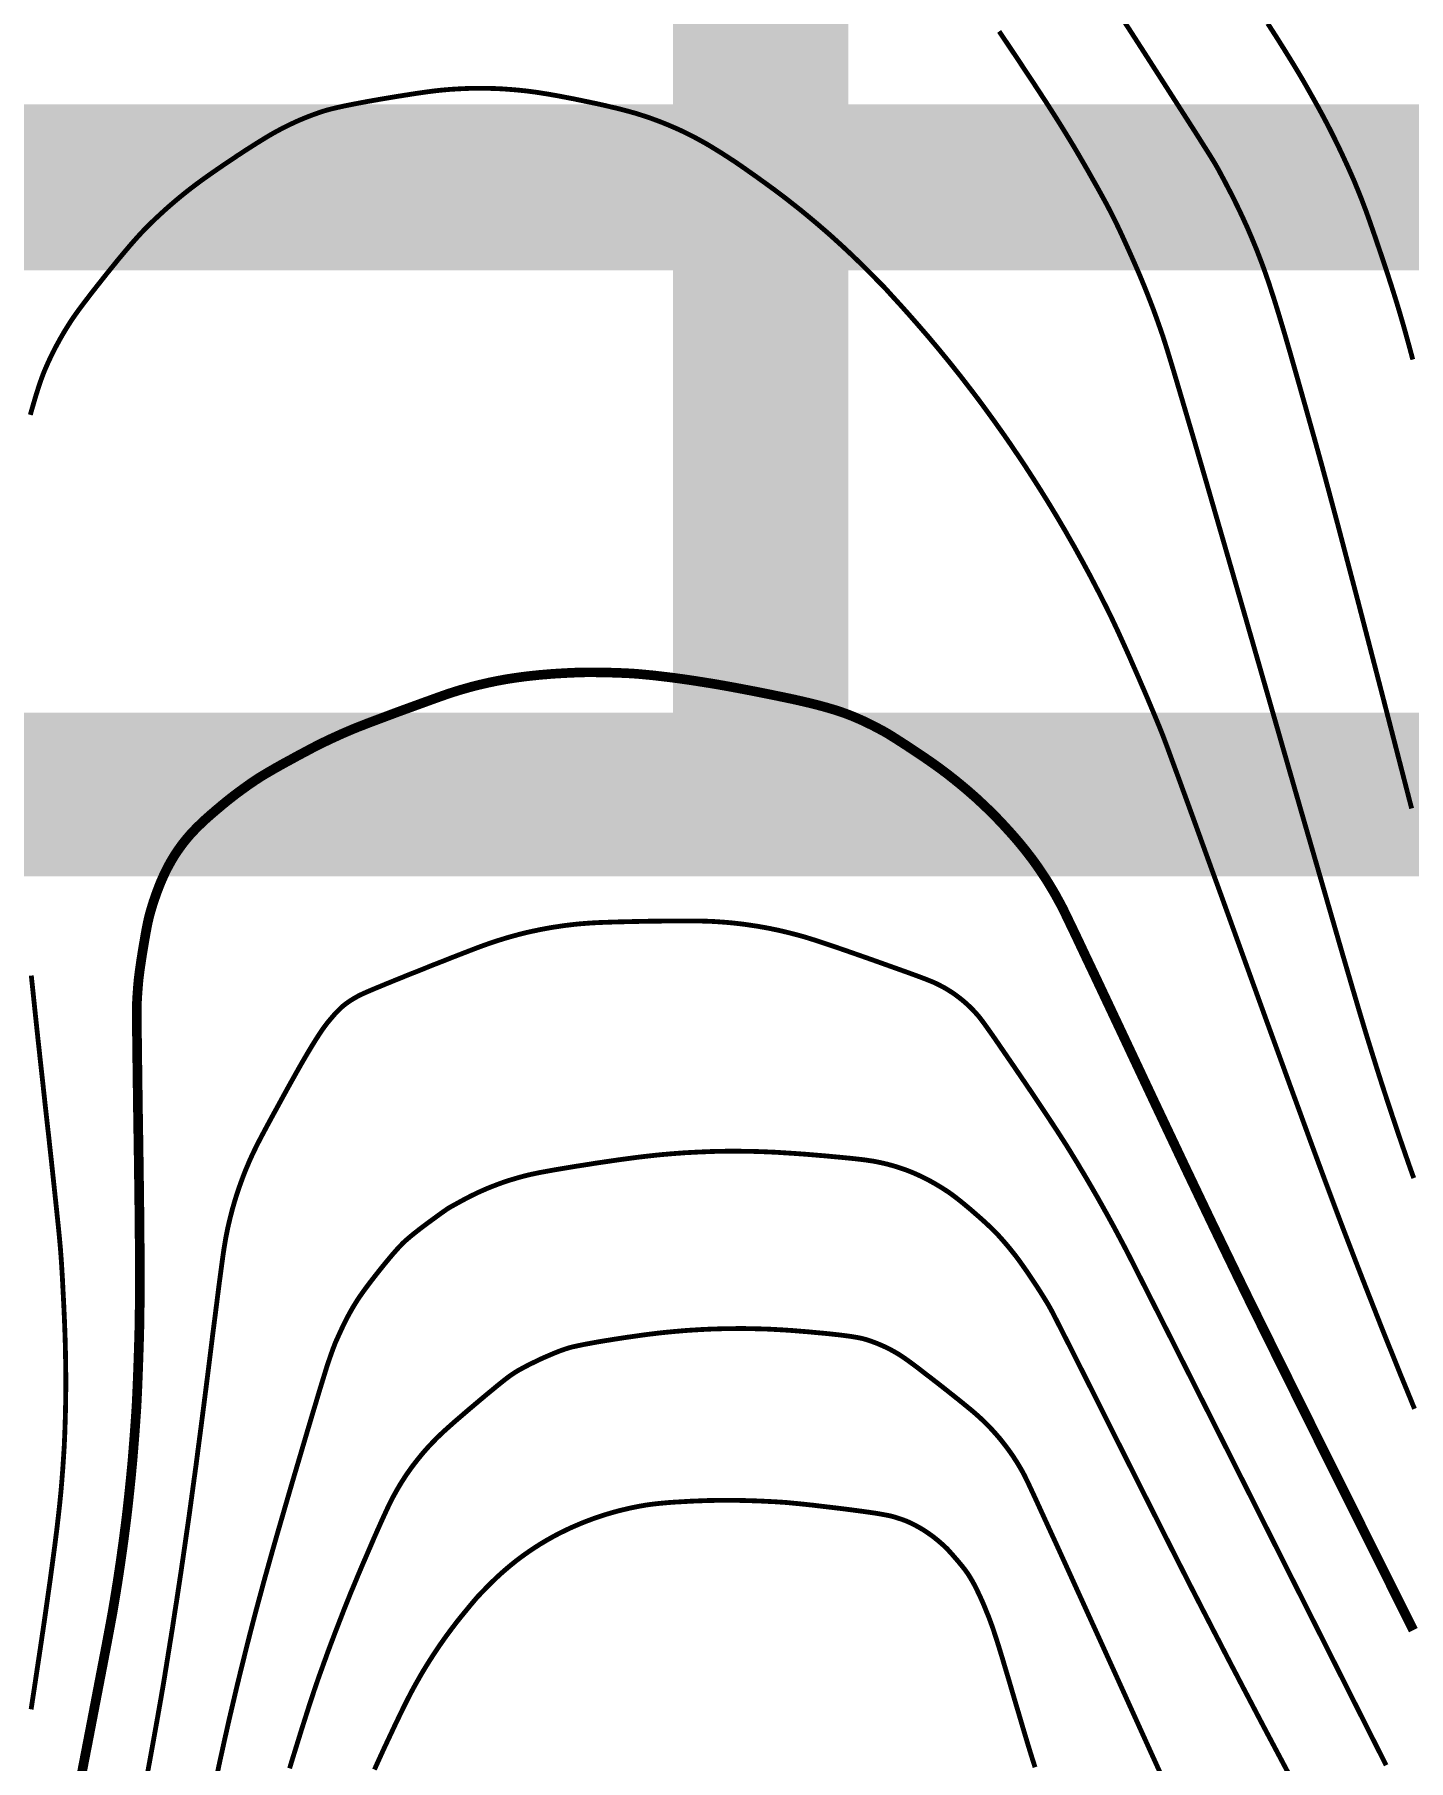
# Model space of a CAD drawing. Extents: x 36524600 to 36525730, y 2746759 to 2747713.
# Drawn here: x 36525077.43 to 36525098.81, y 2747494.51 to 2747521.36 of the extents above; entities that cross this region are included whole.
import ezdxf

# ---------------------------------------------------------------- set-up
doc = ezdxf.new("R2010")
doc.units = 0
doc.header["$LTSCALE"] = 1000
doc.header["$MEASUREMENT"] = 0
doc.layers.add('0-规划文字', color=7, linetype='Continuous')
doc.layers.add('DGX', color=251, linetype='Continuous')
doc.styles.add('黑体', font='simhei.ttf')

# ---------------------------------------------------------------- blocks, each defined once
blk = doc.blocks.new('dxt')
at = {"layer": 'DGX', "color": 253, "linetype": 'Continuous', "flags": 128}
for points, const_width in [([(36525096.615, 2747521.536), (36525096.752, 2747521.323), (36525096.876, 2747521.126), (36525096.988, 2747520.945), (36525097.088, 2747520.78), (36525097.176, 2747520.631), (36525097.255, 2747520.492), (36525097.33, 2747520.359), (36525097.401, 2747520.232), (36525097.467, 2747520.11), (36525097.529, 2747519.993), (36525097.587, 2747519.881), (36525097.64, 2747519.775), (36525097.689, 2747519.675), (36525097.735, 2747519.58), (36525097.777, 2747519.491), (36525097.815, 2747519.408), (36525097.851, 2747519.331), (36525097.883, 2747519.26), (36525097.912, 2747519.195), (36525097.938, 2747519.136), (36525097.961, 2747519.083), (36525097.982, 2747519.033), (36525098.002, 2747518.983), (36525098.023, 2747518.932), (36525098.043, 2747518.882), (36525098.063, 2747518.832), (36525098.083, 2747518.781), (36525098.102, 2747518.73), (36525098.121, 2747518.68), (36525098.143, 2747518.623), (36525098.167, 2747518.555), (36525098.196, 2747518.474), (36525098.228, 2747518.382), (36525098.264, 2747518.279), (36525098.304, 2747518.163), (36525098.347, 2747518.036), (36525098.394, 2747517.897), (36525098.442, 2747517.753), (36525098.489, 2747517.611), (36525098.534, 2747517.472), (36525098.577, 2747517.336), (36525098.619, 2747517.202), (36525098.659, 2747517.07), (36525098.697, 2747516.94), (36525098.734, 2747516.813), (36525098.773, 2747516.673), (36525098.819, 2747516.505), (36525098.872, 2747516.308)], 0.075), ([(36525094.333, 2747521.644), (36525094.539, 2747521.325), (36525094.766, 2747520.972), (36525094.989, 2747520.624), (36525095.186, 2747520.317), (36525095.356, 2747520.052), (36525095.5, 2747519.827), (36525095.616, 2747519.643), (36525095.706, 2747519.501), (36525095.769, 2747519.399), (36525095.805, 2747519.339), (36525095.829, 2747519.297), (36525095.856, 2747519.249), (36525095.884, 2747519.196), (36525095.915, 2747519.138), (36525095.949, 2747519.075), (36525095.984, 2747519.006), (36525096.023, 2747518.933), (36525096.063, 2747518.854), (36525096.104, 2747518.772), (36525096.144, 2747518.69), (36525096.184, 2747518.607), (36525096.223, 2747518.524), (36525096.261, 2747518.441), (36525096.299, 2747518.358), (36525096.335, 2747518.274), (36525096.371, 2747518.189), (36525096.406, 2747518.105), (36525096.441, 2747518.02), (36525096.474, 2747517.935), (36525096.507, 2747517.849), (36525096.539, 2747517.764), (36525096.57, 2747517.678), (36525096.6, 2747517.591), (36525096.63, 2747517.505), (36525096.659, 2747517.416), (36525096.689, 2747517.324), (36525096.72, 2747517.228), (36525096.751, 2747517.128), (36525096.783, 2747517.025), (36525096.815, 2747516.919), (36525096.848, 2747516.809), (36525096.882, 2747516.695), (36525096.919, 2747516.567), (36525096.963, 2747516.416), (36525097.013, 2747516.24), (36525097.07, 2747516.041), (36525097.133, 2747515.818), (36525097.203, 2747515.571), (36525097.279, 2747515.3), (36525097.362, 2747515.005), (36525097.457, 2747514.662), (36525097.57, 2747514.244), (36525097.702, 2747513.751), (36525097.851, 2747513.185), (36525098.02, 2747512.544), (36525098.206, 2747511.829), (36525098.411, 2747511.04), (36525098.634, 2747510.176), (36525098.854, 2747509.323)], 0.075), ([(36525098.887, 2747503.572), (36525098.818, 2747503.766), (36525098.751, 2747503.959), (36525098.684, 2747504.153), (36525098.618, 2747504.347), (36525098.553, 2747504.541), (36525098.489, 2747504.736), (36525098.425, 2747504.93), (36525098.362, 2747505.125), (36525098.3, 2747505.321), (36525098.239, 2747505.516), (36525098.178, 2747505.712), (36525098.118, 2747505.908), (36525098.041, 2747506.165), (36525097.929, 2747506.545), (36525097.782, 2747507.047), (36525097.601, 2747507.672), (36525097.385, 2747508.42), (36525097.133, 2747509.29), (36525096.847, 2747510.283), (36525096.527, 2747511.398), (36525096.207, 2747512.51), (36525095.923, 2747513.492), (36525095.676, 2747514.345), (36525095.465, 2747515.069), (36525095.29, 2747515.662), (36525095.152, 2747516.127), (36525095.05, 2747516.462), (36525094.985, 2747516.667), (36525094.936, 2747516.808), (36525094.887, 2747516.947), (36525094.836, 2747517.087), (36525094.783, 2747517.225), (36525094.729, 2747517.363), (36525094.673, 2747517.501), (36525094.616, 2747517.638), (36525094.557, 2747517.774), (36525094.499, 2747517.905), (36525094.444, 2747518.028), (36525094.392, 2747518.142), (36525094.344, 2747518.248), (36525094.299, 2747518.344), (36525094.257, 2747518.432), (36525094.218, 2747518.512), (36525094.183, 2747518.582), (36525094.146, 2747518.652), (36525094.105, 2747518.73), (36525094.058, 2747518.816), (36525094.007, 2747518.909), (36525093.95, 2747519.011), (36525093.888, 2747519.12), (36525093.822, 2747519.237), (36525093.75, 2747519.362), (36525093.675, 2747519.491), (36525093.597, 2747519.623), (36525093.517, 2747519.755), (36525093.434, 2747519.89), (36525093.349, 2747520.026), (36525093.262, 2747520.163), (36525093.173, 2747520.302), (36525093.081, 2747520.443), (36525092.99, 2747520.582), (36525092.901, 2747520.716), (36525092.816, 2747520.845), (36525092.734, 2747520.969), (36525092.655, 2747521.087), (36525092.579, 2747521.201), (36525092.506, 2747521.31), (36525092.436, 2747521.413)], 0.075), ([(36525098.899, 2747499.982), (36525098.796, 2747500.235), (36525098.692, 2747500.488), (36525098.59, 2747500.742), (36525098.488, 2747500.995), (36525098.386, 2747501.249), (36525098.286, 2747501.504), (36525098.186, 2747501.758), (36525098.086, 2747502.013), (36525097.987, 2747502.268), (36525097.889, 2747502.523), (36525097.791, 2747502.778), (36525097.694, 2747503.034), (36525097.598, 2747503.29), (36525097.502, 2747503.546), (36525097.397, 2747503.829), (36525097.273, 2747504.165), (36525097.131, 2747504.554), (36525096.969, 2747504.996), (36525096.789, 2747505.492), (36525096.589, 2747506.041), (36525096.371, 2747506.643), (36525096.134, 2747507.299), (36525095.901, 2747507.943), (36525095.694, 2747508.513), (36525095.515, 2747509.009), (36525095.362, 2747509.43), (36525095.236, 2747509.776), (36525095.136, 2747510.047), (36525095.064, 2747510.244), (36525095.018, 2747510.367), (36525094.984, 2747510.457), (36525094.944, 2747510.557), (36525094.899, 2747510.668), (36525094.849, 2747510.788), (36525094.794, 2747510.919), (36525094.734, 2747511.061), (36525094.669, 2747511.212), (36525094.599, 2747511.374), (36525094.528, 2747511.535), (36525094.462, 2747511.686), (36525094.399, 2747511.826), (36525094.34, 2747511.956), (36525094.286, 2747512.075), (36525094.235, 2747512.183), (36525094.189, 2747512.281), (36525094.146, 2747512.369), (36525094.106, 2747512.451), (36525094.065, 2747512.532), (36525094.023, 2747512.614), (36525093.982, 2747512.695), (36525093.94, 2747512.776), (36525093.898, 2747512.856), (36525093.856, 2747512.937), (36525093.813, 2747513.017), (36525093.77, 2747513.096), (36525093.727, 2747513.176), (36525093.683, 2747513.255), (36525093.639, 2747513.335), (36525093.595, 2747513.414), (36525093.55, 2747513.492), (36525093.505, 2747513.571), (36525093.46, 2747513.65), (36525093.414, 2747513.728), (36525093.368, 2747513.806), (36525093.322, 2747513.884), (36525093.275, 2747513.961), (36525093.228, 2747514.039), (36525093.181, 2747514.116), (36525093.133, 2747514.193), (36525093.085, 2747514.27), (36525093.036, 2747514.347), (36525092.988, 2747514.423), (36525092.938, 2747514.5), (36525092.889, 2747514.576), (36525092.839, 2747514.653), (36525092.788, 2747514.729), (36525092.738, 2747514.805), (36525092.686, 2747514.881), (36525092.635, 2747514.957), (36525092.583, 2747515.033), (36525092.531, 2747515.108), (36525092.479, 2747515.182), (36525092.426, 2747515.256), (36525092.374, 2747515.33), (36525092.321, 2747515.403), (36525092.268, 2747515.476), (36525092.215, 2747515.549), (36525092.162, 2747515.621), (36525092.108, 2747515.694), (36525092.054, 2747515.765), (36525091.999, 2747515.837), (36525091.944, 2747515.908), (36525091.889, 2747515.98), (36525091.834, 2747516.051), (36525091.778, 2747516.121), (36525091.722, 2747516.192), (36525091.666, 2747516.262), (36525091.609, 2747516.332), (36525091.552, 2747516.401), (36525091.495, 2747516.471), (36525091.437, 2747516.54), (36525091.379, 2747516.609), (36525091.321, 2747516.678), (36525091.262, 2747516.746), (36525091.203, 2747516.814), (36525091.144, 2747516.882), (36525091.085, 2747516.949), (36525091.025, 2747517.017), (36525090.965, 2747517.084), (36525090.905, 2747517.151), (36525090.848, 2747517.213), (36525090.798, 2747517.268), (36525090.755, 2747517.315), (36525090.719, 2747517.355), (36525090.691, 2747517.386), (36525090.669, 2747517.409), (36525090.655, 2747517.425), (36525090.648, 2747517.433), (36525090.64, 2747517.44), (36525090.626, 2747517.455), (36525090.604, 2747517.477), (36525090.575, 2747517.506), (36525090.539, 2747517.543), (36525090.496, 2747517.587), (36525090.445, 2747517.638), (36525090.387, 2747517.696), (36525090.326, 2747517.757), (36525090.264, 2747517.819), (36525090.201, 2747517.879), (36525090.138, 2747517.94), (36525090.075, 2747517.999), (36525090.011, 2747518.059), (36525089.947, 2747518.118), (36525089.883, 2747518.176), (36525089.818, 2747518.235), (36525089.753, 2747518.292), (36525089.687, 2747518.349), (36525089.621, 2747518.406), (36525089.554, 2747518.463), (36525089.488, 2747518.518), (36525089.42, 2747518.574), (36525089.353, 2747518.629), (36525089.285, 2747518.683), (36525089.216, 2747518.737), (36525089.148, 2747518.791), (36525089.079, 2747518.844), (36525089.009, 2747518.897), (36525088.94, 2747518.949), (36525088.869, 2747519), (36525088.799, 2747519.052), (36525088.73, 2747519.101), (36525088.665, 2747519.148), (36525088.604, 2747519.191), (36525088.547, 2747519.231), (36525088.494, 2747519.269), (36525088.445, 2747519.303), (36525088.399, 2747519.335), (36525088.358, 2747519.363), (36525088.318, 2747519.39), (36525088.275, 2747519.418), (36525088.231, 2747519.447), (36525088.186, 2747519.476), (36525088.138, 2747519.507), (36525088.089, 2747519.538), (36525088.038, 2747519.569), (36525087.986, 2747519.601), (36525087.932, 2747519.634), (36525087.878, 2747519.666), (36525087.823, 2747519.697), (36525087.768, 2747519.727), (36525087.713, 2747519.757), (36525087.658, 2747519.786), (36525087.602, 2747519.814), (36525087.545, 2747519.842), (36525087.489, 2747519.869), (36525087.432, 2747519.895), (36525087.375, 2747519.92), (36525087.317, 2747519.945), (36525087.259, 2747519.969), (36525087.201, 2747519.993), (36525087.143, 2747520.015), (36525087.084, 2747520.037), (36525087.025, 2747520.059), (36525086.966, 2747520.079), (36525086.906, 2747520.099), (36525086.847, 2747520.118), (36525086.787, 2747520.137), (36525086.726, 2747520.154), (36525086.666, 2747520.171), (36525086.605, 2747520.187), (36525086.543, 2747520.203), (36525086.476, 2747520.22), (36525086.405, 2747520.236), (36525086.331, 2747520.254), (36525086.252, 2747520.272), (36525086.17, 2747520.29), (36525086.084, 2747520.308), (36525085.993, 2747520.327), (36525085.902, 2747520.346), (36525085.815, 2747520.364), (36525085.73, 2747520.38), (36525085.648, 2747520.396), (36525085.569, 2747520.411), (36525085.493, 2747520.424), (36525085.421, 2747520.437), (36525085.351, 2747520.448), (36525085.283, 2747520.459), (36525085.215, 2747520.469), (36525085.146, 2747520.478), (36525085.078, 2747520.487), (36525085.009, 2747520.494), (36525084.94, 2747520.501), (36525084.872, 2747520.507), (36525084.803, 2747520.512), (36525084.734, 2747520.517), (36525084.665, 2747520.521), (36525084.596, 2747520.524), (36525084.527, 2747520.526), (36525084.458, 2747520.527), (36525084.389, 2747520.528), (36525084.32, 2747520.528), (36525084.251, 2747520.527), (36525084.182, 2747520.526), (36525084.113, 2747520.523), (36525084.044, 2747520.52), (36525083.975, 2747520.516), (36525083.906, 2747520.512), (36525083.837, 2747520.506), (36525083.769, 2747520.5), (36525083.7, 2747520.493), (36525083.626, 2747520.484), (36525083.54, 2747520.473), (36525083.442, 2747520.459), (36525083.333, 2747520.443), (36525083.212, 2747520.424), (36525083.08, 2747520.403), (36525082.937, 2747520.379), (36525082.781, 2747520.353), (36525082.627, 2747520.326), (36525082.486, 2747520.3), (36525082.359, 2747520.275), (36525082.244, 2747520.252), (36525082.144, 2747520.23), (36525082.056, 2747520.209), (36525081.982, 2747520.19), (36525081.922, 2747520.172), (36525081.868, 2747520.154), (36525081.814, 2747520.135), (36525081.761, 2747520.116), (36525081.708, 2747520.096), (36525081.655, 2747520.075), (36525081.603, 2747520.054), (36525081.55, 2747520.032), (36525081.498, 2747520.009), (36525081.447, 2747519.985), (36525081.395, 2747519.961), (36525081.345, 2747519.936), (36525081.294, 2747519.911), (36525081.244, 2747519.884), (36525081.194, 2747519.857), (36525081.144, 2747519.83), (36525081.095, 2747519.801), (36525081.044, 2747519.771), (36525080.99, 2747519.738), (36525080.933, 2747519.703), (36525080.871, 2747519.665), (36525080.807, 2747519.623), (36525080.738, 2747519.58), (36525080.667, 2747519.533), (36525080.591, 2747519.484), (36525080.516, 2747519.433), (36525080.442, 2747519.384), (36525080.37, 2747519.335), (36525080.301, 2747519.288), (36525080.233, 2747519.241), (36525080.168, 2747519.196), (36525080.105, 2747519.151), (36525080.044, 2747519.108), (36525079.984, 2747519.064), (36525079.925, 2747519.02), (36525079.866, 2747518.975), (36525079.808, 2747518.93), (36525079.75, 2747518.884), (36525079.693, 2747518.837), (36525079.636, 2747518.79), (36525079.58, 2747518.742), (36525079.524, 2747518.694), (36525079.469, 2747518.645), (36525079.414, 2747518.595), (36525079.36, 2747518.545), (36525079.306, 2747518.495), (36525079.253, 2747518.444), (36525079.2, 2747518.392), (36525079.148, 2747518.34), (36525079.094, 2747518.283), (36525079.034, 2747518.218), (36525078.968, 2747518.144), (36525078.898, 2747518.063), (36525078.822, 2747517.973), (36525078.74, 2747517.875), (36525078.654, 2747517.769), (36525078.561, 2747517.654), (36525078.471, 2747517.54), (36525078.387, 2747517.434), (36525078.311, 2747517.337), (36525078.243, 2747517.248), (36525078.182, 2747517.168), (36525078.129, 2747517.097), (36525078.084, 2747517.035), (36525078.046, 2747516.981), (36525078.012, 2747516.931), (36525077.979, 2747516.881), (36525077.947, 2747516.83), (36525077.915, 2747516.779), (36525077.884, 2747516.728), (36525077.854, 2747516.676), (36525077.824, 2747516.624), (36525077.795, 2747516.571), (36525077.766, 2747516.518), (36525077.738, 2747516.465), (36525077.711, 2747516.412), (36525077.685, 2747516.358), (36525077.659, 2747516.303), (36525077.634, 2747516.249), (36525077.61, 2747516.194), (36525077.586, 2747516.139), (36525077.562, 2747516.079), (36525077.537, 2747516.012), (36525077.511, 2747515.937), (36525077.484, 2747515.855), (36525077.455, 2747515.764), (36525077.426, 2747515.666), (36525077.395, 2747515.56), (36525077.363, 2747515.447)], 0.075), ([(36525077.378, 2747506.723), (36525077.406, 2747506.459), (36525077.437, 2747506.16), (36525077.472, 2747505.828), (36525077.512, 2747505.462), (36525077.556, 2747505.063), (36525077.603, 2747504.629), (36525077.651, 2747504.202), (36525077.693, 2747503.819), (36525077.729, 2747503.481), (36525077.76, 2747503.189), (36525077.786, 2747502.941), (36525077.807, 2747502.739), (36525077.822, 2747502.581), (36525077.832, 2747502.469), (36525077.839, 2747502.373), (36525077.847, 2747502.266), (36525077.854, 2747502.148), (36525077.862, 2747502.019), (36525077.869, 2747501.878), (36525077.877, 2747501.726), (36525077.885, 2747501.563), (36525077.893, 2747501.388), (36525077.9, 2747501.208), (36525077.906, 2747501.028), (36525077.91, 2747500.848), (36525077.913, 2747500.668), (36525077.915, 2747500.488), (36525077.915, 2747500.307), (36525077.913, 2747500.127), (36525077.91, 2747499.947), (36525077.905, 2747499.767), (36525077.899, 2747499.588), (36525077.891, 2747499.408), (36525077.88, 2747499.228), (36525077.868, 2747499.049), (36525077.854, 2747498.869), (36525077.839, 2747498.69), (36525077.821, 2747498.511), (36525077.8, 2747498.32), (36525077.775, 2747498.104), (36525077.745, 2747497.865), (36525077.71, 2747497.602), (36525077.671, 2747497.314), (36525077.627, 2747497.003), (36525077.579, 2747496.667), (36525077.526, 2747496.307), (36525077.472, 2747495.948), (36525077.422, 2747495.614), (36525077.375, 2747495.306)], 0.075), ([(36525078.15, 2747494.243), (36525078.28, 2747494.914), (36525078.389, 2747495.481), (36525078.478, 2747495.944), (36525078.547, 2747496.304), (36525078.595, 2747496.559), (36525078.623, 2747496.71), (36525078.641, 2747496.809), (36525078.658, 2747496.909), (36525078.675, 2747497.008), (36525078.691, 2747497.108), (36525078.707, 2747497.207), (36525078.723, 2747497.307), (36525078.738, 2747497.406), (36525078.753, 2747497.506), (36525078.768, 2747497.606), (36525078.782, 2747497.706), (36525078.796, 2747497.806), (36525078.81, 2747497.906), (36525078.823, 2747498.006), (36525078.836, 2747498.106), (36525078.849, 2747498.206), (36525078.861, 2747498.306), (36525078.873, 2747498.406), (36525078.884, 2747498.506), (36525078.895, 2747498.606), (36525078.906, 2747498.707), (36525078.916, 2747498.807), (36525078.927, 2747498.907), (36525078.936, 2747499.008), (36525078.946, 2747499.108), (36525078.955, 2747499.208), (36525078.963, 2747499.309), (36525078.971, 2747499.409), (36525078.979, 2747499.51), (36525078.987, 2747499.611), (36525078.994, 2747499.711), (36525079.001, 2747499.812), (36525079.008, 2747499.912), (36525079.015, 2747500.019), (36525079.021, 2747500.139), (36525079.027, 2747500.271), (36525079.033, 2747500.416), (36525079.039, 2747500.574), (36525079.045, 2747500.744), (36525079.051, 2747500.926), (36525079.057, 2747501.122), (36525079.062, 2747501.344), (36525079.065, 2747501.606), (36525079.066, 2747501.91), (36525079.066, 2747502.254), (36525079.064, 2747502.638), (36525079.06, 2747503.063), (36525079.054, 2747503.529), (36525079.047, 2747504.035), (36525079.039, 2747504.532), (36525079.033, 2747504.967), (36525079.028, 2747505.342), (36525079.024, 2747505.657), (36525079.021, 2747505.91), (36525079.02, 2747506.103), (36525079.02, 2747506.236), (36525079.022, 2747506.307), (36525079.024, 2747506.349), (36525079.026, 2747506.39), (36525079.029, 2747506.431), (36525079.032, 2747506.473), (36525079.035, 2747506.514), (36525079.038, 2747506.555), (36525079.042, 2747506.596), (36525079.045, 2747506.638), (36525079.05, 2747506.682), (36525079.056, 2747506.732), (36525079.063, 2747506.788), (36525079.072, 2747506.851), (36525079.082, 2747506.919), (36525079.093, 2747506.994), (36525079.106, 2747507.074), (36525079.12, 2747507.161), (36525079.135, 2747507.247), (36525079.148, 2747507.325), (36525079.161, 2747507.397), (36525079.173, 2747507.461), (36525079.184, 2747507.519), (36525079.195, 2747507.569), (36525079.205, 2747507.612), (36525079.213, 2747507.647), (36525079.222, 2747507.68), (36525079.231, 2747507.712), (36525079.24, 2747507.744), (36525079.25, 2747507.776), (36525079.259, 2747507.807), (36525079.269, 2747507.839), (36525079.279, 2747507.871), (36525079.29, 2747507.902), (36525079.301, 2747507.934), (36525079.312, 2747507.965), (36525079.323, 2747507.997), (36525079.334, 2747508.028), (36525079.346, 2747508.059), (36525079.358, 2747508.09), (36525079.37, 2747508.121), (36525079.382, 2747508.152), (36525079.395, 2747508.183), (36525079.408, 2747508.213), (36525079.422, 2747508.244), (36525079.435, 2747508.274), (36525079.449, 2747508.304), (36525079.463, 2747508.334), (36525079.478, 2747508.363), (36525079.493, 2747508.393), (36525079.508, 2747508.422), (36525079.524, 2747508.451), (36525079.54, 2747508.48), (36525079.556, 2747508.508), (36525079.573, 2747508.537), (36525079.59, 2747508.565), (36525079.607, 2747508.593), (36525079.625, 2747508.621), (36525079.643, 2747508.648), (36525079.662, 2747508.675), (36525079.681, 2747508.702), (36525079.7, 2747508.729), (36525079.719, 2747508.755), (36525079.739, 2747508.782), (36525079.76, 2747508.808), (36525079.78, 2747508.833), (36525079.801, 2747508.859), (36525079.823, 2747508.884), (36525079.844, 2747508.909), (36525079.866, 2747508.933), (36525079.889, 2747508.957), (36525079.911, 2747508.981), (36525079.934, 2747509.005), (36525079.957, 2747509.028), (36525079.98, 2747509.051), (36525080.003, 2747509.073), (36525080.024, 2747509.093), (36525080.045, 2747509.113), (36525080.064, 2747509.131), (36525080.083, 2747509.149), (36525080.102, 2747509.166), (36525080.119, 2747509.181), (36525080.137, 2747509.197), (36525080.157, 2747509.215), (36525080.179, 2747509.234), (36525080.204, 2747509.255), (36525080.23, 2747509.278), (36525080.259, 2747509.302), (36525080.29, 2747509.328), (36525080.323, 2747509.356), (36525080.357, 2747509.385), (36525080.392, 2747509.413), (36525080.426, 2747509.441), (36525080.461, 2747509.469), (36525080.496, 2747509.496), (36525080.532, 2747509.524), (36525080.567, 2747509.551), (36525080.603, 2747509.578), (36525080.639, 2747509.604), (36525080.675, 2747509.63), (36525080.711, 2747509.656), (36525080.747, 2747509.682), (36525080.784, 2747509.708), (36525080.821, 2747509.733), (36525080.858, 2747509.758), (36525080.895, 2747509.782), (36525080.935, 2747509.809), (36525080.983, 2747509.838), (36525081.038, 2747509.871), (36525081.1, 2747509.907), (36525081.169, 2747509.947), (36525081.245, 2747509.99), (36525081.328, 2747510.036), (36525081.419, 2747510.085), (36525081.509, 2747510.135), (36525081.594, 2747510.18), (36525081.673, 2747510.222), (36525081.746, 2747510.261), (36525081.812, 2747510.295), (36525081.873, 2747510.326), (36525081.928, 2747510.353), (36525081.977, 2747510.376), (36525082.022, 2747510.398), (36525082.068, 2747510.419), (36525082.114, 2747510.44), (36525082.16, 2747510.461), (36525082.206, 2747510.482), (36525082.253, 2747510.502), (36525082.299, 2747510.522), (36525082.345, 2747510.542), (36525082.398, 2747510.564), (36525082.464, 2747510.591), (36525082.543, 2747510.621), (36525082.634, 2747510.657), (36525082.739, 2747510.696), (36525082.856, 2747510.74), (36525082.986, 2747510.789), (36525083.129, 2747510.842), (36525083.272, 2747510.894), (36525083.401, 2747510.941), (36525083.517, 2747510.983), (36525083.619, 2747511.02), (36525083.708, 2747511.052), (36525083.784, 2747511.079), (36525083.846, 2747511.101), (36525083.894, 2747511.117), (36525083.937, 2747511.131), (36525083.979, 2747511.144), (36525084.021, 2747511.157), (36525084.063, 2747511.17), (36525084.106, 2747511.182), (36525084.148, 2747511.194), (36525084.191, 2747511.206), (36525084.234, 2747511.218), (36525084.277, 2747511.229), (36525084.32, 2747511.24), (36525084.363, 2747511.25), (36525084.406, 2747511.26), (36525084.449, 2747511.27), (36525084.492, 2747511.28), (36525084.535, 2747511.289), (36525084.579, 2747511.298), (36525084.622, 2747511.307), (36525084.666, 2747511.315), (36525084.709, 2747511.323), (36525084.753, 2747511.331), (36525084.796, 2747511.338), (36525084.84, 2747511.345), (36525084.884, 2747511.352), (36525084.927, 2747511.358), (36525084.971, 2747511.364), (36525085.015, 2747511.37), (36525085.059, 2747511.376), (36525085.103, 2747511.381), (36525085.147, 2747511.386), (36525085.191, 2747511.391), (36525085.235, 2747511.395), (36525085.28, 2747511.4), (36525085.324, 2747511.404), (36525085.368, 2747511.407), (36525085.412, 2747511.411), (36525085.457, 2747511.415), (36525085.501, 2747511.418), (36525085.545, 2747511.421), (36525085.589, 2747511.424), (36525085.634, 2747511.426), (36525085.678, 2747511.429), (36525085.722, 2747511.431), (36525085.767, 2747511.433), (36525085.811, 2747511.435), (36525085.856, 2747511.437), (36525085.9, 2747511.438), (36525085.944, 2747511.439), (36525085.989, 2747511.441), (36525086.036, 2747511.441), (36525086.089, 2747511.441), (36525086.148, 2747511.441), (36525086.213, 2747511.44), (36525086.283, 2747511.439), (36525086.36, 2747511.437), (36525086.442, 2747511.435), (36525086.53, 2747511.432), (36525086.623, 2747511.428), (36525086.722, 2747511.423), (36525086.827, 2747511.415), (36525086.937, 2747511.405), (36525087.052, 2747511.394), (36525087.172, 2747511.38), (36525087.298, 2747511.365), (36525087.43, 2747511.348), (36525087.566, 2747511.329), (36525087.707, 2747511.308), (36525087.852, 2747511.285), (36525088.002, 2747511.261), (36525088.157, 2747511.234), (36525088.316, 2747511.205), (36525088.48, 2747511.174), (36525088.648, 2747511.142), (36525088.813, 2747511.109), (36525088.965, 2747511.078), (36525089.105, 2747511.049), (36525089.233, 2747511.022), (36525089.348, 2747510.996), (36525089.451, 2747510.972), (36525089.542, 2747510.95), (36525089.62, 2747510.93), (36525089.691, 2747510.911), (36525089.759, 2747510.892), (36525089.823, 2747510.873), (36525089.884, 2747510.855), (36525089.942, 2747510.836), (36525089.996, 2747510.818), (36525090.048, 2747510.799), (36525090.096, 2747510.781), (36525090.142, 2747510.763), (36525090.188, 2747510.744), (36525090.234, 2747510.724), (36525090.28, 2747510.704), (36525090.325, 2747510.684), (36525090.37, 2747510.662), (36525090.415, 2747510.64), (36525090.46, 2747510.618), (36525090.503, 2747510.596), (36525090.543, 2747510.575), (36525090.58, 2747510.555), (36525090.614, 2747510.537), (36525090.646, 2747510.52), (36525090.674, 2747510.504), (36525090.7, 2747510.489), (36525090.722, 2747510.475), (36525090.745, 2747510.461), (36525090.771, 2747510.445), (36525090.8, 2747510.426), (36525090.833, 2747510.406), (36525090.868, 2747510.383), (36525090.907, 2747510.358), (36525090.949, 2747510.331), (36525090.994, 2747510.302), (36525091.04, 2747510.271), (36525091.086, 2747510.241), (36525091.131, 2747510.211), (36525091.177, 2747510.181), (36525091.221, 2747510.151), (36525091.266, 2747510.121), (36525091.309, 2747510.091), (36525091.353, 2747510.061), (36525091.396, 2747510.031), (36525091.439, 2747510), (36525091.481, 2747509.97), (36525091.524, 2747509.939), (36525091.566, 2747509.907), (36525091.608, 2747509.876), (36525091.65, 2747509.844), (36525091.691, 2747509.811), (36525091.732, 2747509.779), (36525091.773, 2747509.746), (36525091.814, 2747509.713), (36525091.855, 2747509.679), (36525091.895, 2747509.646), (36525091.935, 2747509.612), (36525091.975, 2747509.577), (36525092.014, 2747509.543), (36525092.054, 2747509.508), (36525092.093, 2747509.473), (36525092.131, 2747509.437), (36525092.17, 2747509.401), (36525092.208, 2747509.365), (36525092.246, 2747509.329), (36525092.284, 2747509.292), (36525092.321, 2747509.255), (36525092.359, 2747509.218), (36525092.397, 2747509.179), (36525092.436, 2747509.138), (36525092.476, 2747509.096), (36525092.516, 2747509.053), (36525092.557, 2747509.008), (36525092.599, 2747508.962), (36525092.641, 2747508.915), (36525092.683, 2747508.867), (36525092.724, 2747508.819), (36525092.764, 2747508.772), (36525092.802, 2747508.725), (36525092.84, 2747508.678), (36525092.876, 2747508.632), (36525092.911, 2747508.586), (36525092.946, 2747508.541), (36525092.979, 2747508.496), (36525093.012, 2747508.45), (36525093.044, 2747508.404), (36525093.076, 2747508.358), (36525093.107, 2747508.311), (36525093.138, 2747508.264), (36525093.169, 2747508.217), (36525093.199, 2747508.169), (36525093.228, 2747508.121), (36525093.257, 2747508.073), (36525093.286, 2747508.024), (36525093.314, 2747507.976), (36525093.341, 2747507.926), (36525093.368, 2747507.877), (36525093.395, 2747507.828), (36525093.421, 2747507.778), (36525093.462, 2747507.695), (36525093.533, 2747507.547), (36525093.635, 2747507.335), (36525093.766, 2747507.057), (36525093.929, 2747506.714), (36525094.121, 2747506.307), (36525094.344, 2747505.834), (36525094.597, 2747505.296), (36525094.858, 2747504.741), (36525095.107, 2747504.215), (36525095.342, 2747503.718), (36525095.565, 2747503.251), (36525095.774, 2747502.814), (36525095.971, 2747502.406), (36525096.154, 2747502.028), (36525096.324, 2747501.679), (36525096.502, 2747501.318), (36525096.707, 2747500.903), (36525096.94, 2747500.433), (36525097.2, 2747499.909), (36525097.487, 2747499.331), (36525097.803, 2747498.699), (36525098.145, 2747498.012), (36525098.515, 2747497.271), (36525098.881, 2747496.538)], 0.15), ([(36525098.457, 2747494.437), (36525098.02, 2747495.303), (36525097.52, 2747496.295), (36525096.956, 2747497.414), (36525096.395, 2747498.529), (36525095.902, 2747499.508), (36525095.477, 2747500.35), (36525095.121, 2747501.056), (36525094.832, 2747501.627), (36525094.612, 2747502.061), (36525094.461, 2747502.359), (36525094.377, 2747502.521), (36525094.327, 2747502.615), (36525094.277, 2747502.709), (36525094.227, 2747502.803), (36525094.176, 2747502.896), (36525094.125, 2747502.989), (36525094.073, 2747503.082), (36525094.021, 2747503.175), (36525093.969, 2747503.267), (36525093.916, 2747503.359), (36525093.863, 2747503.451), (36525093.809, 2747503.543), (36525093.755, 2747503.635), (36525093.7, 2747503.726), (36525093.646, 2747503.817), (36525093.59, 2747503.908), (36525093.535, 2747503.998), (36525093.474, 2747504.096), (36525093.403, 2747504.206), (36525093.323, 2747504.331), (36525093.232, 2747504.468), (36525093.132, 2747504.62), (36525093.022, 2747504.784), (36525092.902, 2747504.963), (36525092.772, 2747505.154), (36525092.644, 2747505.342), (36525092.529, 2747505.509), (36525092.429, 2747505.655), (36525092.343, 2747505.78), (36525092.27, 2747505.883), (36525092.211, 2747505.966), (36525092.166, 2747506.027), (36525092.135, 2747506.067), (36525092.111, 2747506.097), (36525092.086, 2747506.125), (36525092.06, 2747506.154), (36525092.034, 2747506.182), (36525092.008, 2747506.209), (36525091.981, 2747506.236), (36525091.953, 2747506.262), (36525091.925, 2747506.288), (36525091.896, 2747506.313), (36525091.867, 2747506.338), (36525091.837, 2747506.362), (36525091.807, 2747506.385), (36525091.777, 2747506.408), (36525091.746, 2747506.431), (36525091.715, 2747506.452), (36525091.683, 2747506.473), (36525091.65, 2747506.494), (36525091.618, 2747506.514), (36525091.585, 2747506.533), (36525091.551, 2747506.551), (36525091.518, 2747506.569), (36525091.484, 2747506.586), (36525091.449, 2747506.603), (36525091.414, 2747506.619), (36525091.37, 2747506.637), (36525091.305, 2747506.663), (36525091.221, 2747506.695), (36525091.118, 2747506.733), (36525090.994, 2747506.778), (36525090.851, 2747506.829), (36525090.689, 2747506.887), (36525090.507, 2747506.952), (36525090.323, 2747507.017), (36525090.154, 2747507.076), (36525090.002, 2747507.129), (36525089.865, 2747507.176), (36525089.743, 2747507.217), (36525089.638, 2747507.252), (36525089.548, 2747507.281), (36525089.474, 2747507.304), (36525089.408, 2747507.324), (36525089.341, 2747507.343), (36525089.275, 2747507.361), (36525089.208, 2747507.378), (36525089.141, 2747507.395), (36525089.074, 2747507.411), (36525089.006, 2747507.427), (36525088.938, 2747507.441), (36525088.871, 2747507.455), (36525088.803, 2747507.468), (36525088.735, 2747507.48), (36525088.667, 2747507.492), (36525088.598, 2747507.502), (36525088.53, 2747507.512), (36525088.461, 2747507.522), (36525088.393, 2747507.53), (36525088.324, 2747507.538), (36525088.255, 2747507.545), (36525088.186, 2747507.551), (36525088.117, 2747507.556), (36525088.049, 2747507.561), (36525087.979, 2747507.565), (36525087.91, 2747507.568), (36525087.841, 2747507.57), (36525087.767, 2747507.572), (36525087.682, 2747507.573), (36525087.588, 2747507.573), (36525087.483, 2747507.573), (36525087.367, 2747507.573), (36525087.242, 2747507.571), (36525087.106, 2747507.57), (36525086.96, 2747507.568), (36525086.814, 2747507.565), (36525086.679, 2747507.562), (36525086.554, 2747507.559), (36525086.439, 2747507.556), (36525086.335, 2747507.552), (36525086.241, 2747507.549), (36525086.158, 2747507.545), (36525086.085, 2747507.541), (36525086.018, 2747507.536), (36525085.95, 2747507.531), (36525085.883, 2747507.525), (36525085.815, 2747507.518), (36525085.748, 2747507.51), (36525085.681, 2747507.502), (36525085.614, 2747507.492), (36525085.547, 2747507.482), (36525085.48, 2747507.472), (36525085.413, 2747507.46), (36525085.347, 2747507.448), (36525085.28, 2747507.435), (36525085.214, 2747507.421), (36525085.148, 2747507.407), (36525085.082, 2747507.392), (36525085.016, 2747507.376), (36525084.95, 2747507.359), (36525084.885, 2747507.341), (36525084.82, 2747507.323), (36525084.755, 2747507.304), (36525084.69, 2747507.284), (36525084.625, 2747507.264), (36525084.561, 2747507.243), (36525084.497, 2747507.221), (36525084.424, 2747507.195), (36525084.334, 2747507.162), (36525084.227, 2747507.121), (36525084.103, 2747507.073), (36525083.961, 2747507.018), (36525083.802, 2747506.955), (36525083.625, 2747506.886), (36525083.432, 2747506.808), (36525083.24, 2747506.732), (36525083.07, 2747506.663), (36525082.922, 2747506.603), (36525082.794, 2747506.55), (36525082.688, 2747506.506), (36525082.604, 2747506.47), (36525082.541, 2747506.442), (36525082.499, 2747506.423), (36525082.468, 2747506.407), (36525082.438, 2747506.39), (36525082.408, 2747506.373), (36525082.378, 2747506.355), (36525082.349, 2747506.337), (36525082.32, 2747506.318), (36525082.292, 2747506.298), (36525082.264, 2747506.278), (36525082.235, 2747506.255), (36525082.204, 2747506.228), (36525082.172, 2747506.197), (36525082.137, 2747506.162), (36525082.1, 2747506.123), (36525082.062, 2747506.079), (36525082.022, 2747506.032), (36525081.979, 2747505.98), (36525081.932, 2747505.918), (36525081.878, 2747505.839), (36525081.816, 2747505.744), (36525081.747, 2747505.633), (36525081.67, 2747505.505), (36525081.586, 2747505.361), (36525081.495, 2747505.2), (36525081.396, 2747505.023), (36525081.298, 2747504.845), (36525081.21, 2747504.684), (36525081.13, 2747504.538), (36525081.06, 2747504.409), (36525080.999, 2747504.295), (36525080.947, 2747504.197), (36525080.905, 2747504.116), (36525080.872, 2747504.05), (36525080.844, 2747503.992), (36525080.816, 2747503.933), (36525080.789, 2747503.875), (36525080.763, 2747503.816), (36525080.738, 2747503.756), (36525080.713, 2747503.697), (36525080.689, 2747503.637), (36525080.666, 2747503.576), (36525080.644, 2747503.516), (36525080.622, 2747503.455), (36525080.601, 2747503.394), (36525080.58, 2747503.333), (36525080.561, 2747503.272), (36525080.542, 2747503.21), (36525080.524, 2747503.148), (36525080.506, 2747503.086), (36525080.49, 2747503.023), (36525080.474, 2747502.961), (36525080.459, 2747502.898), (36525080.444, 2747502.835), (36525080.43, 2747502.772), (36525080.418, 2747502.709), (36525080.405, 2747502.646), (36525080.394, 2747502.582), (36525080.381, 2747502.504), (36525080.365, 2747502.397), (36525080.346, 2747502.261), (36525080.324, 2747502.096), (36525080.298, 2747501.902), (36525080.27, 2747501.68), (36525080.238, 2747501.428), (36525080.202, 2747501.148), (36525080.166, 2747500.858), (36525080.131, 2747500.578), (36525080.097, 2747500.309), (36525080.064, 2747500.051), (36525080.032, 2747499.802), (36525080.001, 2747499.564), (36525079.971, 2747499.336), (36525079.943, 2747499.119), (36525079.914, 2747498.907), (36525079.885, 2747498.695), (36525079.856, 2747498.483), (36525079.827, 2747498.271), (36525079.796, 2747498.059), (36525079.766, 2747497.848), (36525079.735, 2747497.636), (36525079.704, 2747497.424), (36525079.672, 2747497.213), (36525079.64, 2747497.001), (36525079.607, 2747496.79), (36525079.575, 2747496.578), (36525079.541, 2747496.367), (36525079.507, 2747496.156), (36525079.473, 2747495.944), (36525079.439, 2747495.733), (36525079.396, 2747495.483), (36525079.338, 2747495.153), (36525079.265, 2747494.745), (36525079.176, 2747494.258)], 0.075), ([(36525096.931, 2747494.324), (36525096.792, 2747494.586), (36525096.661, 2747494.832), (36525096.539, 2747495.062), (36525096.426, 2747495.277), (36525096.322, 2747495.476), (36525096.226, 2747495.658), (36525096.135, 2747495.833), (36525096.043, 2747496.008), (36525095.952, 2747496.183), (36525095.862, 2747496.358), (36525095.771, 2747496.533), (36525095.681, 2747496.708), (36525095.59, 2747496.883), (36525095.5, 2747497.059), (36525095.401, 2747497.251), (36525095.286, 2747497.478), (36525095.154, 2747497.738), (36525095.005, 2747498.033), (36525094.839, 2747498.362), (36525094.656, 2747498.726), (36525094.456, 2747499.123), (36525094.239, 2747499.555), (36525094.027, 2747499.978), (36525093.84, 2747500.35), (36525093.679, 2747500.67), (36525093.543, 2747500.94), (36525093.432, 2747501.158), (36525093.347, 2747501.325), (36525093.288, 2747501.441), (36525093.254, 2747501.506), (36525093.231, 2747501.548), (36525093.205, 2747501.594), (36525093.175, 2747501.644), (36525093.142, 2747501.698), (36525093.105, 2747501.757), (36525093.065, 2747501.821), (36525093.021, 2747501.889), (36525092.973, 2747501.961), (36525092.925, 2747502.033), (36525092.88, 2747502.101), (36525092.836, 2747502.164), (36525092.795, 2747502.222), (36525092.757, 2747502.276), (36525092.72, 2747502.326), (36525092.686, 2747502.371), (36525092.654, 2747502.411), (36525092.624, 2747502.449), (36525092.594, 2747502.486), (36525092.564, 2747502.522), (36525092.534, 2747502.557), (36525092.505, 2747502.591), (36525092.475, 2747502.625), (36525092.446, 2747502.657), (36525092.418, 2747502.689), (36525092.387, 2747502.721), (36525092.352, 2747502.757), (36525092.312, 2747502.796), (36525092.268, 2747502.837), (36525092.22, 2747502.882), (36525092.167, 2747502.93), (36525092.109, 2747502.981), (36525092.048, 2747503.034), (36525091.986, 2747503.088), (36525091.927, 2747503.137), (36525091.872, 2747503.183), (36525091.821, 2747503.224), (36525091.773, 2747503.262), (36525091.729, 2747503.295), (36525091.689, 2747503.325), (36525091.652, 2747503.351), (36525091.617, 2747503.374), (36525091.582, 2747503.397), (36525091.546, 2747503.42), (36525091.51, 2747503.442), (36525091.474, 2747503.463), (36525091.438, 2747503.485), (36525091.402, 2747503.505), (36525091.365, 2747503.526), (36525091.328, 2747503.545), (36525091.291, 2747503.565), (36525091.254, 2747503.583), (36525091.216, 2747503.601), (36525091.178, 2747503.619), (36525091.14, 2747503.636), (36525091.102, 2747503.653), (36525091.063, 2747503.668), (36525091.024, 2747503.684), (36525090.985, 2747503.699), (36525090.946, 2747503.713), (36525090.906, 2747503.726), (36525090.867, 2747503.739), (36525090.827, 2747503.752), (36525090.787, 2747503.764), (36525090.746, 2747503.775), (36525090.706, 2747503.786), (36525090.665, 2747503.796), (36525090.625, 2747503.805), (36525090.584, 2747503.814), (36525090.543, 2747503.823), (36525090.502, 2747503.831), (36525090.461, 2747503.838), (36525090.419, 2747503.844), (36525090.374, 2747503.851), (36525090.321, 2747503.858), (36525090.26, 2747503.865), (36525090.192, 2747503.873), (36525090.116, 2747503.881), (36525090.031, 2747503.889), (36525089.94, 2747503.898), (36525089.84, 2747503.907), (36525089.737, 2747503.917), (36525089.636, 2747503.925), (36525089.535, 2747503.934), (36525089.436, 2747503.942), (36525089.338, 2747503.949), (36525089.241, 2747503.956), (36525089.145, 2747503.962), (36525089.051, 2747503.968), (36525088.957, 2747503.974), (36525088.863, 2747503.978), (36525088.769, 2747503.982), (36525088.675, 2747503.985), (36525088.581, 2747503.988), (36525088.487, 2747503.989), (36525088.393, 2747503.99), (36525088.299, 2747503.99), (36525088.205, 2747503.99), (36525088.111, 2747503.989), (36525088.017, 2747503.987), (36525087.923, 2747503.984), (36525087.829, 2747503.98), (36525087.735, 2747503.976), (36525087.641, 2747503.971), (36525087.547, 2747503.966), (36525087.453, 2747503.959), (36525087.359, 2747503.952), (36525087.266, 2747503.944), (36525087.172, 2747503.936), (36525087.078, 2747503.926), (36525086.985, 2747503.916), (36525086.891, 2747503.905), (36525086.798, 2747503.894), (36525086.703, 2747503.881), (36525086.604, 2747503.868), (36525086.5, 2747503.854), (36525086.393, 2747503.838), (36525086.282, 2747503.822), (36525086.167, 2747503.805), (36525086.049, 2747503.786), (36525085.926, 2747503.767), (36525085.806, 2747503.748), (36525085.695, 2747503.729), (36525085.594, 2747503.713), (36525085.502, 2747503.697), (36525085.42, 2747503.682), (36525085.348, 2747503.669), (36525085.284, 2747503.657), (36525085.231, 2747503.646), (36525085.182, 2747503.636), (36525085.133, 2747503.625), (36525085.084, 2747503.613), (36525085.036, 2747503.601), (36525084.987, 2747503.588), (36525084.939, 2747503.574), (36525084.891, 2747503.56), (36525084.843, 2747503.546), (36525084.796, 2747503.531), (36525084.748, 2747503.515), (36525084.701, 2747503.499), (36525084.654, 2747503.482), (36525084.607, 2747503.464), (36525084.56, 2747503.446), (36525084.514, 2747503.428), (36525084.468, 2747503.409), (36525084.422, 2747503.389), (36525084.376, 2747503.369), (36525084.33, 2747503.348), (36525084.285, 2747503.326), (36525084.24, 2747503.305), (36525084.195, 2747503.282), (36525084.151, 2747503.259), (36525084.107, 2747503.236), (36525084.065, 2747503.213), (36525084.026, 2747503.192), (36525083.992, 2747503.173), (36525083.961, 2747503.156), (36525083.934, 2747503.141), (36525083.911, 2747503.128), (36525083.891, 2747503.117), (36525083.876, 2747503.108), (36525083.858, 2747503.097), (36525083.834, 2747503.081), (36525083.804, 2747503.059), (36525083.766, 2747503.033), (36525083.722, 2747503.001), (36525083.671, 2747502.964), (36525083.614, 2747502.922), (36525083.549, 2747502.875), (36525083.484, 2747502.826), (36525083.423, 2747502.78), (36525083.367, 2747502.736), (36525083.315, 2747502.695), (36525083.269, 2747502.657), (36525083.227, 2747502.621), (36525083.189, 2747502.588), (36525083.157, 2747502.557), (36525083.125, 2747502.524), (36525083.088, 2747502.485), (36525083.048, 2747502.44), (36525083.003, 2747502.389), (36525082.954, 2747502.331), (36525082.901, 2747502.267), (36525082.844, 2747502.197), (36525082.783, 2747502.121), (36525082.722, 2747502.043), (36525082.665, 2747501.97), (36525082.614, 2747501.902), (36525082.566, 2747501.838), (36525082.524, 2747501.779), (36525082.485, 2747501.724), (36525082.452, 2747501.674), (36525082.423, 2747501.628), (36525082.396, 2747501.584), (36525082.37, 2747501.54), (36525082.345, 2747501.496), (36525082.32, 2747501.451), (36525082.296, 2747501.406), (36525082.273, 2747501.36), (36525082.25, 2747501.315), (36525082.227, 2747501.268), (36525082.206, 2747501.224), (36525082.187, 2747501.182), (36525082.168, 2747501.142), (36525082.152, 2747501.106), (36525082.137, 2747501.072), (36525082.123, 2747501.042), (36525082.111, 2747501.014), (36525082.101, 2747500.989), (36525082.091, 2747500.963), (36525082.08, 2747500.935), (36525082.068, 2747500.903), (36525082.056, 2747500.869), (36525082.042, 2747500.831), (36525082.028, 2747500.79), (36525082.013, 2747500.746), (36525081.997, 2747500.699), (36525081.976, 2747500.636), (36525081.948, 2747500.545), (36525081.911, 2747500.424), (36525081.865, 2747500.275), (36525081.812, 2747500.097), (36525081.75, 2747499.891), (36525081.68, 2747499.656), (36525081.602, 2747499.392), (36525081.522, 2747499.121), (36525081.446, 2747498.864), (36525081.375, 2747498.621), (36525081.309, 2747498.393), (36525081.247, 2747498.179), (36525081.189, 2747497.979), (36525081.136, 2747497.793), (36525081.088, 2747497.622), (36525081.042, 2747497.457), (36525080.996, 2747497.293), (36525080.952, 2747497.128), (36525080.907, 2747496.963), (36525080.863, 2747496.799), (36525080.82, 2747496.634), (36525080.777, 2747496.468), (36525080.735, 2747496.303), (36525080.694, 2747496.138), (36525080.653, 2747495.972), (36525080.612, 2747495.806), (36525080.572, 2747495.64), (36525080.533, 2747495.474), (36525080.494, 2747495.308), (36525080.455, 2747495.142), (36525080.418, 2747494.976), (36525080.38, 2747494.809), (36525080.344, 2747494.643), (36525080.307, 2747494.476), (36525080.272, 2747494.309)], 0.075), ([(36525095.166, 2747493.825), (36525094.738, 2747494.769), (36525094.313, 2747495.707), (36525093.941, 2747496.526), (36525093.622, 2747497.226), (36525093.358, 2747497.806), (36525093.146, 2747498.268), (36525092.989, 2747498.611), (36525092.885, 2747498.834), (36525092.834, 2747498.938), (36525092.811, 2747498.983), (36525092.786, 2747499.027), (36525092.761, 2747499.071), (36525092.735, 2747499.114), (36525092.709, 2747499.157), (36525092.681, 2747499.2), (36525092.654, 2747499.242), (36525092.625, 2747499.284), (36525092.596, 2747499.325), (36525092.566, 2747499.366), (36525092.536, 2747499.406), (36525092.505, 2747499.446), (36525092.474, 2747499.486), (36525092.442, 2747499.525), (36525092.409, 2747499.563), (36525092.376, 2747499.601), (36525092.342, 2747499.639), (36525092.308, 2747499.676), (36525092.273, 2747499.713), (36525092.237, 2747499.749), (36525092.201, 2747499.784), (36525092.165, 2747499.819), (36525092.128, 2747499.853), (36525092.09, 2747499.887), (36525092.048, 2747499.924), (36525091.997, 2747499.967), (36525091.937, 2747500.016), (36525091.869, 2747500.072), (36525091.792, 2747500.134), (36525091.706, 2747500.202), (36525091.612, 2747500.277), (36525091.509, 2747500.358), (36525091.406, 2747500.438), (36525091.312, 2747500.51), (36525091.228, 2747500.575), (36525091.153, 2747500.633), (36525091.087, 2747500.682), (36525091.03, 2747500.724), (36525090.982, 2747500.758), (36525090.944, 2747500.785), (36525090.91, 2747500.807), (36525090.876, 2747500.829), (36525090.841, 2747500.85), (36525090.806, 2747500.87), (36525090.77, 2747500.89), (36525090.735, 2747500.909), (36525090.698, 2747500.927), (36525090.662, 2747500.945), (36525090.625, 2747500.962), (36525090.588, 2747500.978), (36525090.55, 2747500.994), (36525090.512, 2747501.009), (36525090.474, 2747501.023), (36525090.436, 2747501.037), (36525090.398, 2747501.05), (36525090.359, 2747501.062), (36525090.315, 2747501.074), (36525090.26, 2747501.086), (36525090.194, 2747501.098), (36525090.117, 2747501.11), (36525090.03, 2747501.122), (36525089.932, 2747501.134), (36525089.823, 2747501.146), (36525089.704, 2747501.158), (36525089.582, 2747501.169), (36525089.465, 2747501.18), (36525089.353, 2747501.189), (36525089.247, 2747501.198), (36525089.146, 2747501.205), (36525089.05, 2747501.211), (36525088.959, 2747501.216), (36525088.873, 2747501.221), (36525088.79, 2747501.224), (36525088.707, 2747501.226), (36525088.625, 2747501.228), (36525088.542, 2747501.23), (36525088.459, 2747501.231), (36525088.376, 2747501.231), (36525088.293, 2747501.23), (36525088.21, 2747501.229), (36525088.127, 2747501.228), (36525088.044, 2747501.225), (36525087.961, 2747501.223), (36525087.878, 2747501.219), (36525087.795, 2747501.215), (36525087.712, 2747501.21), (36525087.63, 2747501.205), (36525087.547, 2747501.199), (36525087.464, 2747501.192), (36525087.382, 2747501.185), (36525087.299, 2747501.177), (36525087.217, 2747501.169), (36525087.134, 2747501.16), (36525087.052, 2747501.15), (36525086.969, 2747501.14), (36525086.887, 2747501.129), (36525086.805, 2747501.117), (36525086.725, 2747501.106), (36525086.646, 2747501.095), (36525086.567, 2747501.083), (36525086.49, 2747501.071), (36525086.414, 2747501.059), (36525086.339, 2747501.047), (36525086.266, 2747501.035), (36525086.194, 2747501.023), (36525086.127, 2747501.011), (36525086.063, 2747500.999), (36525086.002, 2747500.988), (36525085.946, 2747500.977), (36525085.893, 2747500.966), (36525085.843, 2747500.955), (36525085.797, 2747500.945), (36525085.751, 2747500.933), (36525085.7, 2747500.917), (36525085.644, 2747500.898), (36525085.584, 2747500.876), (36525085.519, 2747500.85), (36525085.449, 2747500.82), (36525085.374, 2747500.788), (36525085.294, 2747500.752), (36525085.216, 2747500.714), (36525085.142, 2747500.679), (36525085.075, 2747500.644), (36525085.013, 2747500.611), (36525084.956, 2747500.58), (36525084.906, 2747500.549), (36525084.861, 2747500.52), (36525084.822, 2747500.493), (36525084.782, 2747500.463), (36525084.734, 2747500.426), (36525084.679, 2747500.382), (36525084.616, 2747500.331), (36525084.546, 2747500.273), (36525084.468, 2747500.209), (36525084.383, 2747500.138), (36525084.29, 2747500.059), (36525084.197, 2747499.981), (36525084.111, 2747499.907), (36525084.033, 2747499.84), (36525083.961, 2747499.778), (36525083.897, 2747499.721), (36525083.84, 2747499.67), (36525083.79, 2747499.625), (36525083.748, 2747499.585), (36525083.709, 2747499.548), (36525083.671, 2747499.51), (36525083.633, 2747499.471), (36525083.596, 2747499.432), (36525083.559, 2747499.393), (36525083.523, 2747499.353), (36525083.488, 2747499.313), (36525083.453, 2747499.272), (36525083.419, 2747499.23), (36525083.385, 2747499.188), (36525083.352, 2747499.146), (36525083.319, 2747499.103), (36525083.287, 2747499.06), (36525083.256, 2747499.016), (36525083.225, 2747498.972), (36525083.195, 2747498.927), (36525083.166, 2747498.882), (36525083.137, 2747498.837), (36525083.109, 2747498.791), (36525083.082, 2747498.745), (36525083.055, 2747498.698), (36525083.029, 2747498.651), (36525083.003, 2747498.604), (36525082.979, 2747498.556), (36525082.952, 2747498.503), (36525082.922, 2747498.44), (36525082.888, 2747498.367), (36525082.85, 2747498.284), (36525082.808, 2747498.191), (36525082.762, 2747498.088), (36525082.712, 2747497.975), (36525082.659, 2747497.851), (36525082.605, 2747497.726), (36525082.554, 2747497.608), (36525082.506, 2747497.496), (36525082.461, 2747497.39), (36525082.42, 2747497.29), (36525082.381, 2747497.197), (36525082.345, 2747497.111), (36525082.313, 2747497.03), (36525082.282, 2747496.953), (36525082.251, 2747496.876), (36525082.221, 2747496.799), (36525082.191, 2747496.721), (36525082.161, 2747496.644), (36525082.131, 2747496.566), (36525082.101, 2747496.489), (36525082.072, 2747496.411), (36525082.042, 2747496.333), (36525082.013, 2747496.255), (36525081.984, 2747496.177), (36525081.956, 2747496.098), (36525081.927, 2747496.02), (36525081.899, 2747495.94), (36525081.87, 2747495.861), (36525081.842, 2747495.782), (36525081.813, 2747495.697), (36525081.78, 2747495.602), (36525081.746, 2747495.497), (36525081.708, 2747495.383), (36525081.668, 2747495.258), (36525081.625, 2747495.123), (36525081.579, 2747494.978), (36525081.531, 2747494.823), (36525081.483, 2747494.668), (36525081.438, 2747494.523), (36525081.397, 2747494.388)], 0.075), ([(36525092.995, 2747494.405), (36525092.967, 2747494.493), (36525092.934, 2747494.597), (36525092.897, 2747494.718), (36525092.855, 2747494.856), (36525092.809, 2747495.01), (36525092.759, 2747495.181), (36525092.703, 2747495.369), (36525092.643, 2747495.573), (36525092.584, 2747495.775), (36525092.529, 2747495.958), (36525092.48, 2747496.122), (36525092.436, 2747496.266), (36525092.397, 2747496.39), (36525092.363, 2747496.494), (36525092.335, 2747496.579), (36525092.311, 2747496.644), (36525092.291, 2747496.699), (36525092.271, 2747496.751), (36525092.251, 2747496.8), (36525092.232, 2747496.847), (36525092.214, 2747496.892), (36525092.196, 2747496.935), (36525092.179, 2747496.975), (36525092.162, 2747497.012), (36525092.146, 2747497.048), (36525092.13, 2747497.081), (36525092.115, 2747497.113), (36525092.101, 2747497.143), (36525092.088, 2747497.171), (36525092.075, 2747497.197), (36525092.062, 2747497.221), (36525092.051, 2747497.244), (36525092.039, 2747497.265), (36525092.028, 2747497.286), (36525092.016, 2747497.307), (36525092.003, 2747497.328), (36525091.991, 2747497.349), (36525091.978, 2747497.37), (36525091.966, 2747497.39), (36525091.953, 2747497.411), (36525091.938, 2747497.432), (36525091.921, 2747497.455), (36525091.903, 2747497.481), (36525091.881, 2747497.508), (36525091.858, 2747497.538), (36525091.832, 2747497.569), (36525091.804, 2747497.603), (36525091.773, 2747497.639), (36525091.743, 2747497.673), (36525091.716, 2747497.705), (36525091.692, 2747497.732), (36525091.671, 2747497.755), (36525091.653, 2747497.775), (36525091.639, 2747497.791), (36525091.627, 2747497.804), (36525091.619, 2747497.812), (36525091.611, 2747497.819), (36525091.603, 2747497.827), (36525091.593, 2747497.836), (36525091.583, 2747497.845), (36525091.572, 2747497.856), (36525091.56, 2747497.867), (36525091.547, 2747497.879), (36525091.532, 2747497.891), (36525091.518, 2747497.904), (36525091.503, 2747497.917), (36525091.488, 2747497.929), (36525091.473, 2747497.942), (36525091.458, 2747497.954), (36525091.443, 2747497.966), (36525091.428, 2747497.979), (36525091.412, 2747497.99), (36525091.397, 2747498.002), (36525091.381, 2747498.014), (36525091.365, 2747498.025), (36525091.349, 2747498.036), (36525091.333, 2747498.048), (36525091.317, 2747498.059), (36525091.301, 2747498.069), (36525091.285, 2747498.08), (36525091.268, 2747498.091), (36525091.252, 2747498.101), (36525091.235, 2747498.111), (36525091.218, 2747498.121), (36525091.201, 2747498.131), (36525091.184, 2747498.141), (36525091.167, 2747498.15), (36525091.15, 2747498.159), (36525091.133, 2747498.169), (36525091.116, 2747498.178), (36525091.098, 2747498.186), (36525091.081, 2747498.195), (36525091.063, 2747498.204), (36525091.046, 2747498.212), (36525091.028, 2747498.22), (36525091.01, 2747498.228), (36525090.991, 2747498.236), (36525090.97, 2747498.244), (36525090.946, 2747498.253), (36525090.919, 2747498.263), (36525090.891, 2747498.272), (36525090.859, 2747498.282), (36525090.826, 2747498.293), (36525090.79, 2747498.304), (36525090.744, 2747498.316), (36525090.683, 2747498.328), (36525090.606, 2747498.342), (36525090.513, 2747498.358), (36525090.404, 2747498.374), (36525090.279, 2747498.391), (36525090.137, 2747498.41), (36525089.98, 2747498.43), (36525089.822, 2747498.449), (36525089.676, 2747498.466), (36525089.544, 2747498.482), (36525089.424, 2747498.495), (36525089.317, 2747498.506), (36525089.223, 2747498.515), (36525089.141, 2747498.523), (36525089.073, 2747498.528), (36525089.011, 2747498.532), (36525088.95, 2747498.536), (36525088.888, 2747498.539), (36525088.826, 2747498.542), (36525088.764, 2747498.545), (36525088.702, 2747498.548), (36525088.64, 2747498.55), (36525088.578, 2747498.552), (36525088.516, 2747498.554), (36525088.454, 2747498.555), (36525088.392, 2747498.557), (36525088.33, 2747498.557), (36525088.268, 2747498.558), (36525088.207, 2747498.558), (36525088.145, 2747498.558), (36525088.083, 2747498.558), (36525088.019, 2747498.557), (36525087.952, 2747498.556), (36525087.881, 2747498.554), (36525087.806, 2747498.551), (36525087.729, 2747498.548), (36525087.647, 2747498.545), (36525087.562, 2747498.54), (36525087.473, 2747498.535), (36525087.385, 2747498.53), (36525087.301, 2747498.524), (36525087.222, 2747498.517), (36525087.146, 2747498.51), (36525087.075, 2747498.502), (36525087.008, 2747498.494), (36525086.946, 2747498.485), (36525086.887, 2747498.475), (36525086.831, 2747498.465), (36525086.775, 2747498.454), (36525086.72, 2747498.443), (36525086.664, 2747498.43), (36525086.608, 2747498.417), (36525086.553, 2747498.404), (36525086.498, 2747498.39), (36525086.443, 2747498.375), (36525086.388, 2747498.359), (36525086.333, 2747498.343), (36525086.279, 2747498.326), (36525086.225, 2747498.308), (36525086.171, 2747498.29), (36525086.117, 2747498.271), (36525086.064, 2747498.251), (36525086.01, 2747498.231), (36525085.957, 2747498.21), (36525085.905, 2747498.188), (36525085.852, 2747498.166), (36525085.8, 2747498.143), (36525085.748, 2747498.12), (36525085.697, 2747498.095), (36525085.646, 2747498.07), (36525085.595, 2747498.045), (36525085.545, 2747498.019), (36525085.494, 2747497.992), (36525085.445, 2747497.964), (36525085.395, 2747497.936), (36525085.347, 2747497.907), (36525085.298, 2747497.878), (36525085.25, 2747497.847), (36525085.202, 2747497.817), (36525085.155, 2747497.785), (36525085.108, 2747497.753), (36525085.061, 2747497.72), (36525085.015, 2747497.687), (36525084.97, 2747497.653), (36525084.924, 2747497.619), (36525084.88, 2747497.583), (36525084.836, 2747497.548), (36525084.792, 2747497.511), (36525084.749, 2747497.474), (36525084.706, 2747497.437), (36525084.664, 2747497.399), (36525084.622, 2747497.36), (36525084.581, 2747497.321), (36525084.54, 2747497.281), (36525084.5, 2747497.241), (36525084.462, 2747497.203), (36525084.428, 2747497.168), (36525084.398, 2747497.137), (36525084.373, 2747497.111), (36525084.351, 2747497.088), (36525084.333, 2747497.07), (36525084.32, 2747497.055), (36525084.31, 2747497.044), (36525084.3, 2747497.033), (36525084.287, 2747497.017), (36525084.269, 2747496.996), (36525084.247, 2747496.97), (36525084.221, 2747496.939), (36525084.191, 2747496.903), (36525084.157, 2747496.861), (36525084.119, 2747496.815), (36525084.079, 2747496.766), (36525084.039, 2747496.717), (36525084, 2747496.668), (36525083.962, 2747496.618), (36525083.923, 2747496.567), (36525083.886, 2747496.517), (36525083.848, 2747496.466), (36525083.811, 2747496.415), (36525083.775, 2747496.363), (36525083.739, 2747496.312), (36525083.703, 2747496.259), (36525083.668, 2747496.207), (36525083.633, 2747496.154), (36525083.599, 2747496.101), (36525083.565, 2747496.048), (36525083.532, 2747495.995), (36525083.499, 2747495.941), (36525083.466, 2747495.887), (36525083.434, 2747495.832), (36525083.403, 2747495.777), (36525083.372, 2747495.723), (36525083.341, 2747495.667), (36525083.311, 2747495.612), (36525083.281, 2747495.556), (36525083.25, 2747495.496), (36525083.215, 2747495.427), (36525083.176, 2747495.349), (36525083.134, 2747495.263), (36525083.088, 2747495.167), (36525083.038, 2747495.063), (36525082.985, 2747494.95), (36525082.928, 2747494.829), (36525082.87, 2747494.706), (36525082.816, 2747494.588), (36525082.765, 2747494.476), (36525082.717, 2747494.369)], 0.075)]:
    blk.add_lwpolyline(points, dxfattribs=dict(at, const_width=const_width))

msp = doc.modelspace()

# ---------------------------------------------------------------- block references
msp.add_blockref('dxt', (0, 0))

# ---------------------------------------------------------------- texts
at = {"layer": '0-规划文字', "color": 1, "style": '黑体'}
msp.add_text('原始坐标 勿动', height=26.2869, dxfattribs=at).set_placement((36524999.159, 2747509.738))

doc.saveas('drawing.dxf')
